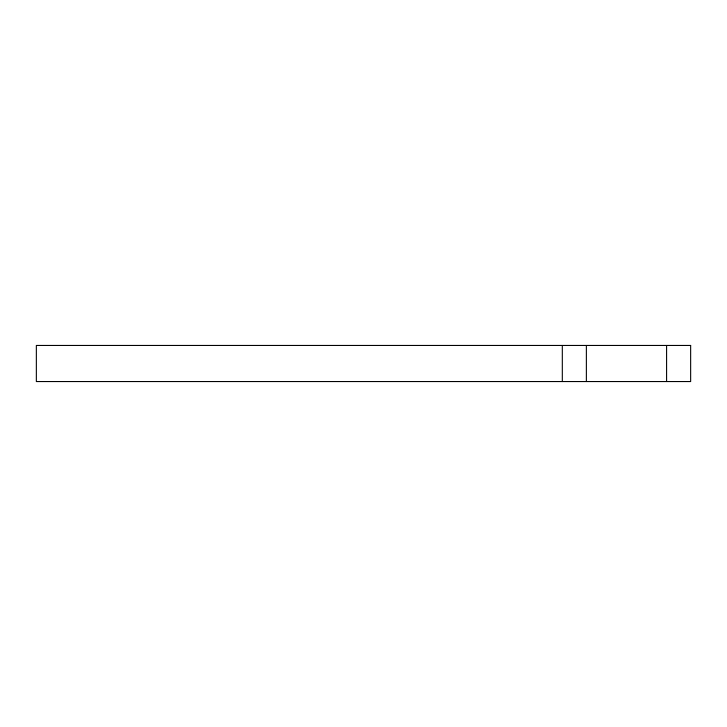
<?xml version="1.0" encoding="UTF-8"?>
<svg xmlns="http://www.w3.org/2000/svg" width="727" height="727" viewBox="0 0 727 727"><rect width="100%" height="100%" fill="white"/><g stroke="black" fill="none" stroke-linecap="round" stroke-linejoin="round"><path stroke-width="1.09" d="M666.586 345.452L666.586 381.548M586.371 345.452L586.371 381.548M562.316 345.452L562.316 381.548M690.65 345.452L36.35 345.452L36.35 381.548L690.65 381.548L690.65 345.452"/></g></svg>
